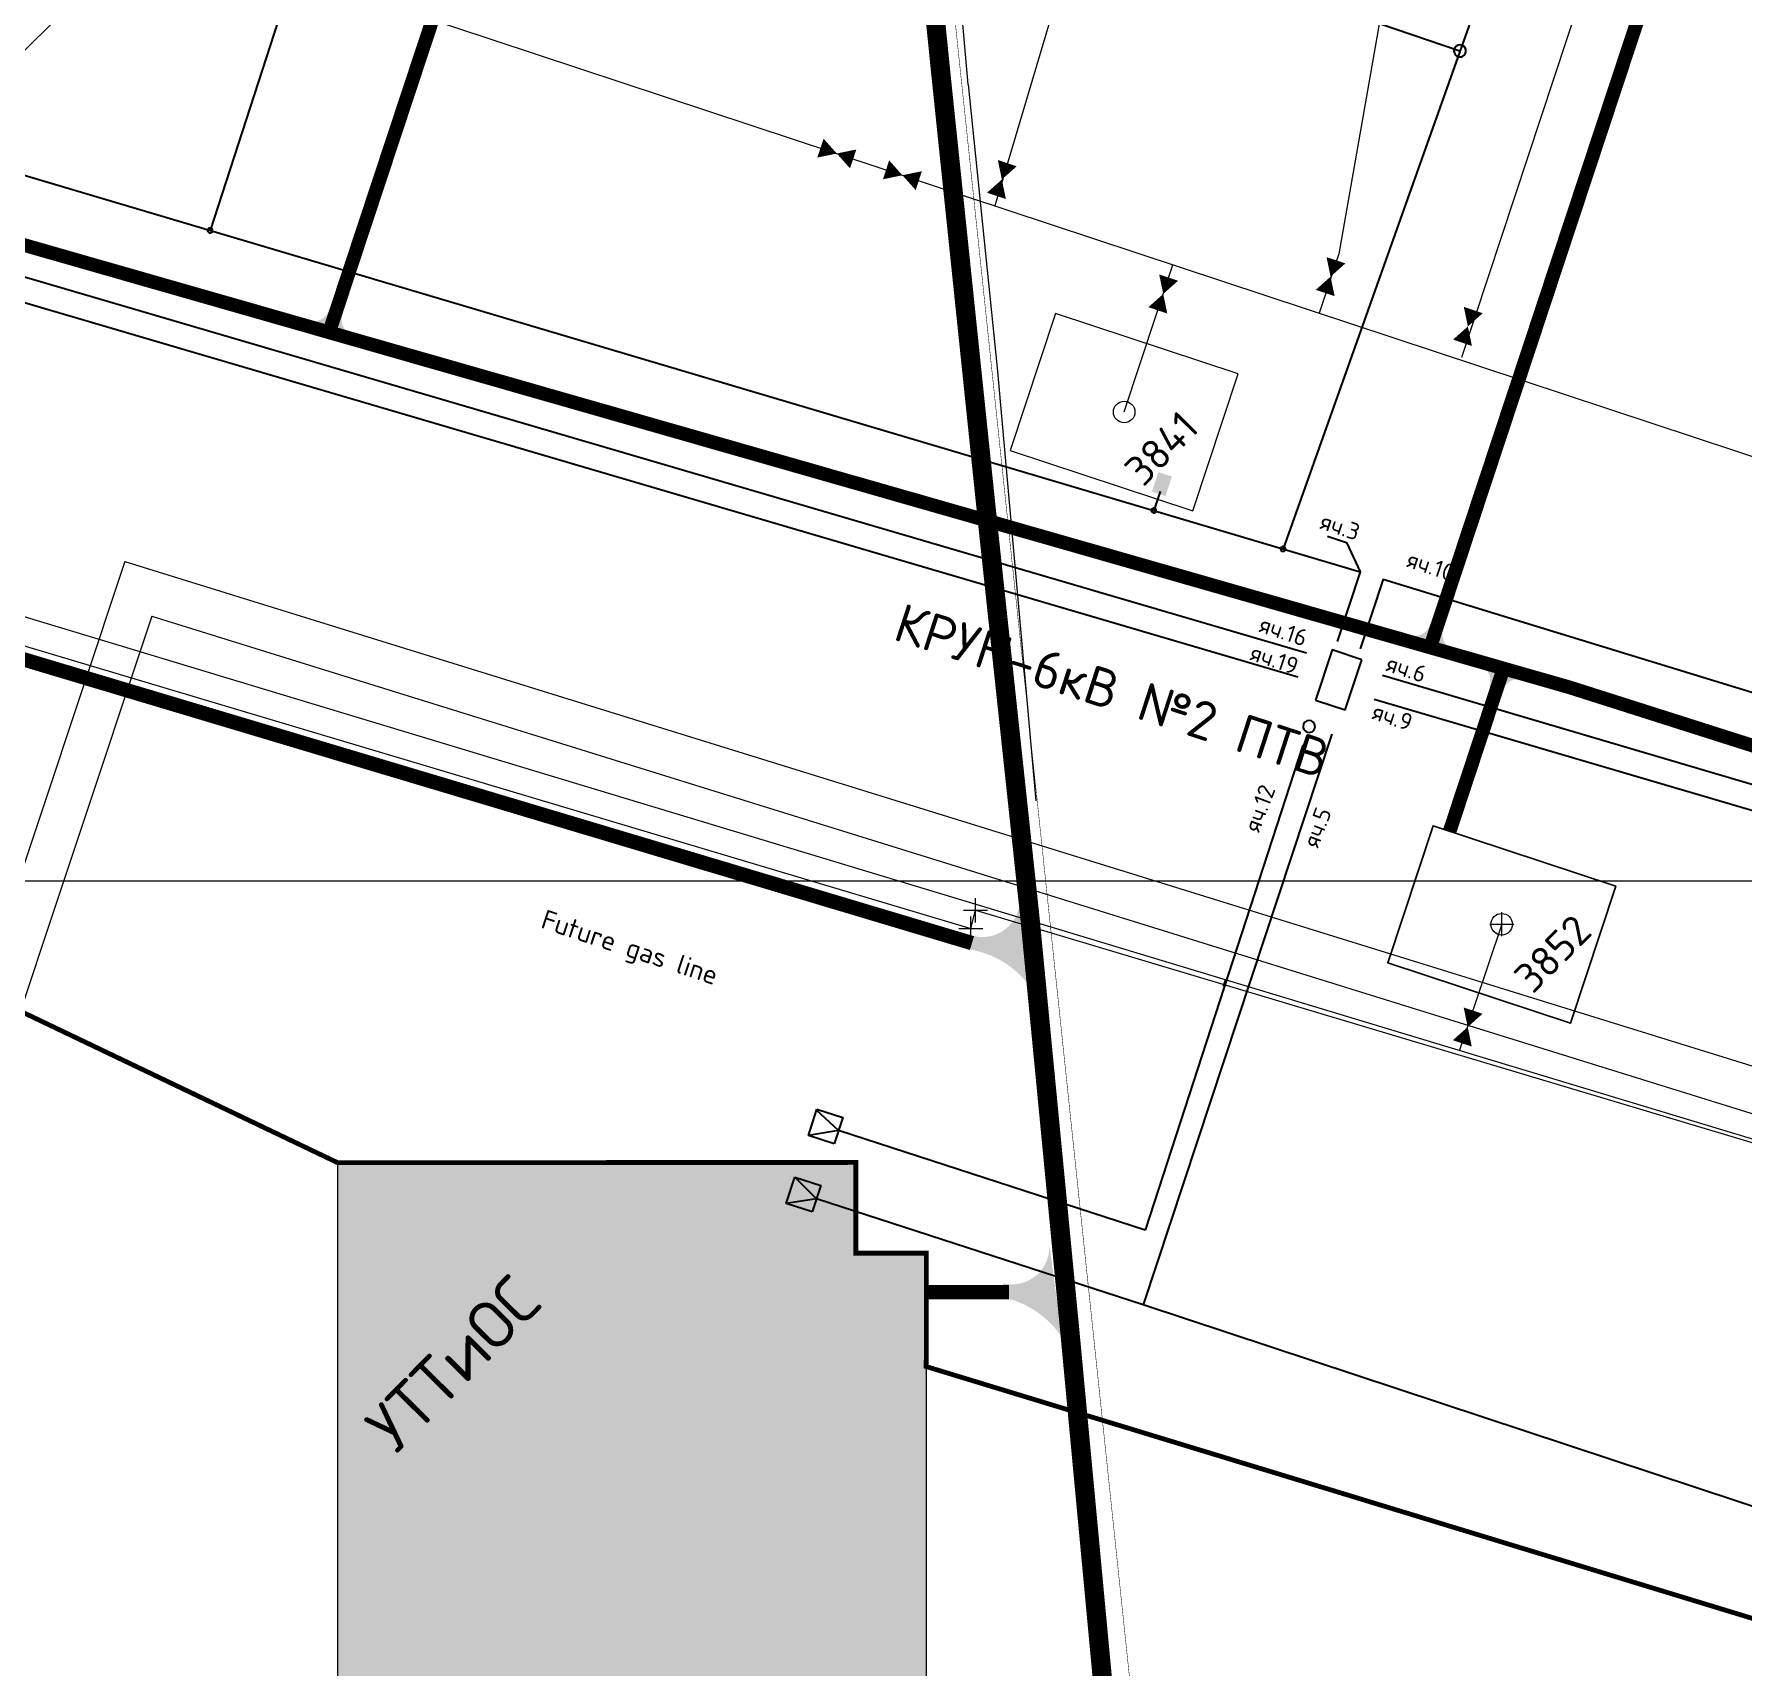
# Model space of a CAD drawing. Header units: millimetres. Extents: x 519 to 9564855, y -810 to 5021775.
# Drawn here: x 9529184 to 9529894, y 4998673 to 4999352 of the extents above; entities that cross this region are included whole.
import ezdxf

# ---------------------------------------------------------------- set-up
doc = ezdxf.new("R2010")
doc.units = ezdxf.units.MM
doc.header["$LTSCALE"] = 2
doc.header["$MEASUREMENT"] = 0
doc.header["$PDMODE"] = 2
doc.header["$PDSIZE"] = 5
for name, pattern in [('92051501$0$GROUND1', [60, 50, -10]), ('92051501$0$GROUND2', [35, 25, -10]), ('DASHED2', [9.525, 6.35, -3.175])]:
    doc.linetypes.add(name, pattern=pattern)
doc.layers.add('13A этап', color=7, linetype='Continuous', true_color=0xaafdfa)
for name, color, linetype in [('Existing roads', 41, 'Continuous'), ('Future Roads', 44, 'Continuous'), ('GRID_PULKOVO', 7, 'Continuous'), ('HEIGHT', 7, 'Continuous'), ('OilColl&Flowlines', 3, 'Continuous'), ('ROAD_ASF', 9, 'Continuous'), ('ROAD_FIELD', 255, '92051501$0$GROUND2'), ('stage 7.frame', 7, 'Continuous'), ('Stage 9.Frame&Text', 7, 'Continuous'), ('МГ-земельный участок', 7, 'Continuous'), ('Скважины на 2015 год', 7, 'Continuous')]:
    doc.layers.add(name, color=color, linetype=linetype)
for name, color, linetype, lineweight in [('PPLINE_GAS', 4, 'GAS_LINE', 30), ('Оптиковолоконный кабель', 220, 'CAB6', 20), ('СНГ_трубопроводы', 244, 'Continuous', 50), ('Электро', 1, 'Continuous', 30), ('Электроснаб', 1, 'Continuous', 18), ('Электроснабжене', 1, 'Continuous', 18)]:
    doc.layers.add(name, color=color, linetype=linetype, lineweight=lineweight)
doc.styles.add('92051501$0$STANDARD', font='simplex.shx')
doc.styles.add('Elect', font='isocpeur.ttf')
doc.styles.get("Standard").update_dxf_attribs({"font": 'isocpeur.ttf', "width": 0.5})
doc.linetypes.add('CAB', pattern='A,0.7,-0.43403,["K",Standard,S=0.9,R=0,X=-0.4,Y=-0.3],-0.8', length=1.93403)
doc.linetypes.add('CAB6', pattern='A,0.9,-0.9,["6",Standard,S=0.9,R=0,X=-0.8,Y=-0.4],11', length=12.8)
doc.linetypes.add('GAS_LINE', pattern='A,0.5,-0.2,["G",92051501$0$STANDARD,S=0.1,R=0,X=-0.1,Y=-0.05],-0.05', length=0.75)

# ---------------------------------------------------------------- blocks, each defined once
blk = doc.blocks.new('92051501$0$WELLPAD')
at = {"flags": 128}
blk.add_lwpolyline([(40, -30), (-40, -30), (-40, 30), (40, 30)], close=True, dxfattribs=at)

msp = doc.modelspace()

# ---------------------------------------------------------------- hatches: boundary and pattern name
at = {"layer": 'Existing roads', "lineweight": 0}
h = msp.add_hatch(color=256, dxfattribs=at)
edge = h.paths.add_edge_path()
edge.add_line((9529309.287, 4999236.99318), (9529306.43886, 4999237.93558))
edge.add_arc((9529300.07272, 4999239.30856), 6.51252, 270.73939806, 347.82943688, ccw=False)
edge.add_line((9529300.15676, 4999232.79659), (9529307.13448, 4999230.48779))
edge.add_line((9529307.13448, 4999230.48779), (9529314.1122, 4999228.17898))
edge.add_arc((9529318.0638, 4999233.35564), 6.51252, 155.55367521, 232.64371401, ccw=False)
edge.add_line((9529312.13514, 4999236.05078), (9529309.287, 4999236.99318))
h = msp.add_hatch(color=256, dxfattribs=at)
edge = h.paths.add_edge_path()
edge.add_line((9529767.08305, 4999106.12183), (9529764.23491, 4999107.06423))
edge.add_arc((9529757.86876, 4999108.43721), 6.51252, 270.73939806, 347.82943688, ccw=False)
edge.add_line((9529757.95281, 4999101.92524), (9529764.93053, 4999099.61644))
edge.add_line((9529764.93053, 4999099.61644), (9529771.90825, 4999097.30763))
edge.add_arc((9529775.85985, 4999102.48429), 6.51252, 155.55367521, 232.64371401, ccw=False)
edge.add_line((9529769.93118, 4999105.17943), (9529767.08305, 4999106.12183))
at = {"layer": 'Future Roads', "linetype": 'ByBlock', "lineweight": 0, "ltscale": 25}
h = msp.add_hatch(color=256, dxfattribs=at)
edge = h.paths.add_edge_path()
edge.add_line((9529791.5682, 4999079.71721), (9529794.41634, 4999078.77481))
edge.add_arc((9529800.78248, 4999077.40182), 6.51252, 450.73939806, 527.82943688, ccw=False)
edge.add_line((9529800.69844, 4999083.9138), (9529793.72072, 4999086.2226))
edge.add_line((9529793.72072, 4999086.2226), (9529786.743, 4999088.5314))
edge.add_arc((9529782.7914, 4999083.35475), 6.51252, 335.55367521, 412.64371401, ccw=False)
edge.add_line((9529788.72006, 4999080.6596), (9529791.5682, 4999079.71721))
at = {"layer": 'Future Roads', "lineweight": 0, "ltscale": 80}
h = msp.add_hatch(color=256, dxfattribs=at)
edge = h.paths.add_edge_path()
edge.add_arc((9529566.4566, 4998933.14758), 38.87536, 33.57735006, 80.45725615)
edge.add_line((9529572.90149, 4998971.48499), (9529574.52, 4998977.09))
edge.add_arc((9529578.05189, 4998992.22342), 15.54009, 256.86325098, 365.1190957)
edge.add_line((9529593.53, 4998993.61), (9529598.84522, 4998954.64807))
h = msp.add_hatch(color=256, dxfattribs=at)
edge = h.paths.add_edge_path()
edge.add_arc((9529578.72792, 4998788.73411), 38.87536, 33.57735006, 80.45725615)
edge.add_line((9529585.1728, 4998827.07153), (9529586.79132, 4998832.67653))
edge.add_arc((9529590.32321, 4998847.80995), 15.54009, 256.86325098, 365.1190957)
edge.add_line((9529605.80132, 4998849.19653), (9529611.11653, 4998810.23461))
at = {"layer": 'Скважины на 2015 год', "linetype": 'ByBlock', "lineweight": 0, "ltscale": 5}
h = msp.add_hatch(color=5, dxfattribs=at)
h.paths.add_polyline_path([(9529309.92, 4998882.79), (9529310.115, 4998553.691), (9529554.699, 4998553.874), (9529554.665, 4998845.24), (9529525.402, 4998845.269), (9529525.156, 4998882.973)])
h.paths.add_polyline_path([(9529334.33, 4998754.32308), (9529406.05229, 4998826.84834), (9529384.72133, 4998847.94313), (9529312.99904, 4998775.41787)], flags=24)
at = {"layer": 'Электро'}
msp.add_hatch(color=256, dxfattribs=at).paths.add_polyline_path([(9529648.54064, 4999161.84027), (9529654.15287, 4999159.98328), (9529656.8601, 4999168.16514), (9529651.24786, 4999170.02213)])
at = {"layer": 'Электроснаб', "linetype": 'ByBlock', "lineweight": 0}
msp.add_hatch(color=1, dxfattribs=at).paths.add_polyline_path([(9529648.54064, 4999161.84027), (9529654.15287, 4999159.98328), (9529656.8601, 4999168.16514), (9529651.24786, 4999170.02213)])
at = {"layer": 'Электроснабжене', "linetype": 'ByBlock', "lineweight": 0}
msp.add_hatch(color=1, dxfattribs=at).paths.add_polyline_path([(9529648.54064, 4999161.84027), (9529654.15287, 4999159.98328), (9529656.8601, 4999168.16514), (9529651.24786, 4999170.02213)])

# ---------------------------------------------------------------- linework, layer by layer
at = {"color": 6, "linetype": 'Continuous', "lineweight": 0}
msp.add_line((9529572.0486, 4999331.1627, -25.5794), (9529584.1346, 4999213.4129, -25.0907), dxfattribs=at)
at = {"color": 3, "linetype": 'ByBlock', "lineweight": 0}
for p, q in [((9529309.92, 4998882.79), (9529525.156, 4998882.973, -0.054)), ((9529309.984, 4998653.643, -0.01), (9529309.92, 4998882.79)), ((9529525.156, 4998882.973, -0.054), (9529525.402, 4998845.269, -0.029)), ((9529525.402, 4998845.269, -0.029), (9529554.665, 4998845.24, -0.507)), ((9529554.665, 4998845.24, -0.507), (9529554.699, 4998553.874, -1.048))]:
    msp.add_line(p, q, dxfattribs=at)
at = {"layer": '13A этап', "linetype": 'ByBlock', "lineweight": 0, "ltscale": 80}
msp.add_line((9529573.22, 4998980.2), (9529575.2, 4998987.8), dxfattribs=at)
at = {"layer": '13A этап', "color": 4, "linetype": 'ByBlock', "lineweight": 0, "ltscale": 80}
for p in [(9529575.2, 4998987.8), (9529573.22, 4998980.2)]:
    msp.add_point(p, dxfattribs=at)
at = {"layer": 'Existing roads', "lineweight": 0, "const_width": 5.7, "flags": 128}
for points in [[(9529352.70024, 4999368.25909), (9529306.334, 4999228.12979)], [(9529851.22062, 4999360.02074), (9529764.22621, 4999097.10394)]]:
    msp.add_lwpolyline(points, dxfattribs=at)
msp.add_lwpolyline([(9528759.34942, 4998990.63947), (9528869.74502, 4999299.84584), (9528879.79845, 4999330.22957, -0.402301707), (9528904.2882, 4999343.17519), (9529822.22452, 4999080.50772), (9529968.84441, 4999033.85959), (9530095.52172, 4998996.26986), (9530247.6434, 4998951.50905), (9530528.30128, 4998870.75569)], format="xyb", dxfattribs=at)
at = {"layer": 'Future Roads', "lineweight": 0, "ltscale": 80}
msp.add_line((9529678.1446, 4998956.23835), (9529679.087, 4998959.08649), dxfattribs=at)
at = {"layer": 'Future Roads', "linetype": 'ByBlock', "lineweight": 0, "ltscale": 25, "const_width": 6, "elevation": 0.00005}
for points in [[(9529085.66938, 4999120.14263), (9529573.69273, 4998974.16947)], [(9529554.5944, 4998828.98407), (9529589.12394, 4998829.00392)]]:
    msp.add_lwpolyline(points, dxfattribs=at)
at = {"layer": 'Future Roads', "lineweight": 0, "const_width": 5.7, "elevation": 0.00005}
msp.add_lwpolyline([(9529772.35888, 4999020.68448), (9529794.75425, 4999088.36834)], dxfattribs=at)
at = {"layer": 'GRID_PULKOVO', "lineweight": 0}
msp.add_line((9519000, 4999000), (9533000, 4999000), dxfattribs=at)
at = {"layer": 'HEIGHT', "color": 6, "linetype": 'Continuous', "lineweight": 0}
for p, q in [((9529572.0486, 4999331.1627, -25.5794), (9529550.333, 4999581.62209)), ((9529584.1346, 4999213.4129, -25.0907), (9529600.18567, 4999033.30319))]:
    msp.add_line(p, q, dxfattribs=at)
at = {"layer": 'OilColl&Flowlines', "color": 3, "linetype": 'ByBlock', "lineweight": 0, "ltscale": 25}
for p, q in [((9529790.56897, 4999627.10811, -25.2319), (9529726.23473, 4999260.77342, -25.2319)), ((9529637, 4999195), (9529657.25621, 4999256.21886)), ((9529726.23473, 4999260.77342, -25.2319), (9529718.08013, 4999236.12839, -25.2319)), ((9528709.42084, 4999251.9185), (9530026.39746, 4998854.07403)), ((9529794, 4998982), (9529776.42482, 4998929.65552))]:
    msp.add_line(p, q, dxfattribs=at)
at = {"layer": 'OilColl&Flowlines', "linetype": 'ByBlock', "lineweight": 0, "ltscale": 25}
for p, q in [((9528878.06753, 4999514.03827), (9530630.33138, 4998934.24594)), ((9529836.8, 4999397.6), (9529777.27513, 4999217.70237)), ((9529615.78715, 4999390.12795, -25.4176), (9529583.24326, 4999280.70841))]:
    msp.add_line(p, q, dxfattribs=at)
for points in [[(9529509.37008, 4999300.79304), (9529511.96985, 4999308.65015), (9529517.47442, 4999302.47013)], [(9529522.97898, 4999296.2901), (9529517.47442, 4999302.47013), (9529525.57876, 4999304.14721)], [(9529536.66473, 4999291.76174), (9529539.2645, 4999299.61884), (9529544.76907, 4999293.43882)], [(9529550.27364, 4999287.2588), (9529544.76907, 4999293.43882), (9529552.87341, 4999295.1159)], [(9529778.25696, 4999238.68254), (9529786.11406, 4999236.08277), (9529779.93404, 4999230.5782)], [(9529773.75402, 4999225.07363), (9529779.93404, 4999230.5782), (9529781.61112, 4999222.47386)]]:
    msp.add_solid(points, dxfattribs=at)
at = {"layer": 'OilColl&Flowlines', "lineweight": 0}
for points in [[(9529584.44139, 4999299.7666, -25.4176), (9529592.2985, 4999297.16682, -25.4176), (9529586.11848, 4999291.66226, -25.4176)], [(9529579.93845, 4999286.15769, -25.4176), (9529586.11848, 4999291.66226, -25.4176), (9529587.79556, 4999283.55792, -25.4176)]]:
    msp.add_solid(points, dxfattribs=at)
at = {"layer": 'OilColl&Flowlines', "color": 3, "lineweight": 0}
for points in [[(9529721.15299, 4999259.38395, -25.2319), (9529729.01009, 4999256.78418, -25.2319), (9529722.83007, 4999251.27961, -25.2319)], [(9529651.56109, 4999252.17979), (9529659.4182, 4999249.58002), (9529653.23818, 4999244.07545)], [(9529716.65005, 4999245.77504, -25.2319), (9529722.83007, 4999251.27961, -25.2319), (9529724.50715, 4999243.17527, -25.2319)], [(9529647.05815, 4999238.57088), (9529653.23818, 4999244.07545), (9529654.91526, 4999235.97111)], [(9529778.1896, 4998947.39025), (9529786.0467, 4998944.79048), (9529779.86668, 4998939.28591)], [(9529773.68666, 4998933.78135), (9529779.86668, 4998939.28591), (9529781.54376, 4998931.18157)]]:
    msp.add_solid(points, dxfattribs=at)
at = {"layer": 'PPLINE_GAS', "lineweight": 0, "ltscale": 80}
for p, q in [((9529086.5, 4999125.47), (9529573.22, 4998980.2)), ((9529575.2, 4998987.8), (9530038.84, 4998849.05))]:
    msp.add_line(p, q, dxfattribs=at)
at = {"layer": 'ROAD_ASF', "color": 252, "linetype": 'ByBlock', "lineweight": 0, "ltscale": 25, "const_width": 8}
msp.add_lwpolyline([(9529517.37133, 4999719.39752), (9529529.63234, 4999639.45574), (9529544.03234, 4999501.25574), (9529560.83234, 4999334.85574), (9529580.23234, 4999148.65574), (9529597.73234, 4998985.35574), (9529614.33234, 4998813.35574), (9529631.03234, 4998635.15574), (9529655.63234, 4998426.75574), (9529698.73234, 4998242.15574), (9529821.67234, 4997744.65574), (9529833.2368, 4997700.60064), (9529871.23234, 4997555.85574), (9529966.83234, 4997229.15574), (9530036.93234, 4997091.75574), (9530110.83234, 4996939.15574)], dxfattribs=at)
at = {"layer": 'ROAD_FIELD', "linetype": '92051501$0$GROUND1', "lineweight": 0}
msp.add_lwpolyline([(9529585.07021, 4999739.68707), (9529094.92907, 4999263.14809), (9528683.32141, 4998861.5256), (9528930.86741, 4998380.17308), (9529141.037, 4998211.955), (9529426.18971, 4997928.22589), (9529598.45821, 4997718.90947)], dxfattribs=at)
at = {"layer": 'stage 7.frame', "color": 0, "linetype": 'ByBlock', "lineweight": 0, "ltscale": 80}
msp.add_point((9529794, 4998982), dxfattribs=at)
at = {"layer": 'Stage 9.Frame&Text', "color": 7, "lineweight": 0, "elevation": 0.00005}
for points in [[(9529589.59218, 4999178.98591), (9529665.5727, 4999153.84533), (9529684.42814, 4999210.83072), (9529608.44761, 4999235.9713)], [(9529746.59218, 4998965.98591), (9529822.5727, 4998940.84533), (9529841.42814, 4998997.83072), (9529765.44761, 4999022.9713)]]:
    msp.add_lwpolyline(points, close=True, dxfattribs=at)
at = {"layer": 'Stage 9.Frame&Text', "color": 7, "linetype": 'ByBlock', "lineweight": 0}
for centre in [(9529637, 4999195), (9529794, 4998982)]:
    msp.add_circle(centre, 4.48341, dxfattribs=at)
at = {"layer": 'МГ-земельный участок', "color": 0, "linetype": 'DASHED2', "lineweight": 25, "ltscale": 5, "const_width": 2}
msp.add_lwpolyline([(9522167.80801, 4999999.48247), (9521654, 5002362), (9522840, 5002532), (9525642, 5002155), (9528521, 5002235), (9531281, 5003464), (9533105, 5001043), (9546614, 4998215), (9544978, 4995525), (9543652, 4996420), (9539605, 4995735), (9529554.6705, 4998798.09585), (9529554.71722, 4998845.23995), (9529525.402, 4998845.269), (9529525.36994, 4998882.97318), (9529309.91997, 4998882.84552), (9526935, 5000017), (9526935, 4999132), (9522906, 5001105), (9522683.367, 5000265.06642), (9522496, 5000315)], close=True, dxfattribs=at)
at = {"layer": 'Оптиковолоконный кабель', "linetype": 'CAB', "lineweight": 20, "ltscale": 0.5, "const_width": 0.2}
msp.add_lwpolyline([(9530138.71522, 4996908.40112), (9529977.05627, 4997230.84606), (9529866.47506, 4997622.20431), (9529729.29183, 4998159.15482), (9529664.95599, 4998424.37676), (9529536.03736, 4999648.58329), (9529522.35859, 4999733.17706), (9529522.35859, 4999733.17706)], dxfattribs=at)
at = {"layer": 'Скважины на 2015 год', "color": 5, "linetype": 'ByBlock', "lineweight": 0, "ltscale": 5, "const_width": 0.2}
msp.add_lwpolyline([(9529309.92, 4998882.79), (9529310.115, 4998553.691), (9529554.699, 4998553.874), (9529554.665, 4998845.24), (9529525.402, 4998845.269), (9529525.156, 4998882.973), (9529309.92, 4998882.79)], dxfattribs=at)
at = {"layer": 'СНГ_трубопроводы', "lineweight": 0, "ltscale": 2}
for p, q in [((9529221.40964, 4999132.90184), (9529116.62052, 4998818.29711)), ((9529221.40964, 4999132.90184), (9530076.19973, 4998867.85051)), ((9529232.5719, 4999110.08534), (9529132.32428, 4998809.1154)), ((9529232.5719, 4999110.08534), (9530070.9381, 4998849.51027))]:
    msp.add_line(p, q, dxfattribs=at)
at = {"layer": 'Электро'}
for p, q in [((9529626.23041, 4999396.80558, 0), (9529776.62014, 4999345.13854)), ((9529791.27258, 4999386.24409), (9529703.06696, 4999138.08611)), ((9528851.66755, 4999347.46171, 0), (9529712.77426, 4999094.80785, 0)), ((9528838.02779, 4999340.91665, 0), (9529709.2369, 4999084.85704, 0)), ((9529000.4582, 4999346.55033, 0), (9529735.16371, 4999128.563)), ((9529735.16371, 4999128.563), (9529725.58267, 4999099.60693)), ((9529744.65748, 4999125.43169), (9529735.07645, 4999096.47563)), ((9529744.65748, 4999125.43169), (9530356.82312, 4998938.09675)), ((9529744.44434, 4999085.51098, 0), (9530307.64624, 4998919.30414, 0)), ((9529740.91567, 4999075.55625, 0), (9530295.25031, 4998912.63014, 0))]:
    msp.add_line(p, q, dxfattribs=at)
at = {"layer": 'Электро', "ltscale": 0.0025}
for p, q in [((9529296.45281, 4999392.39569, 0), (9529256.81687, 4999270.48864, 0)), ((9529723.37503, 4999061.10124), (9529644.84194, 4998823.75644)), ((9529711.29441, 4999056.45068), (9529645.75454, 4998854.7397)), ((9529645.75454, 4998854.7397), (9529518.20291, 4998896.18374)), ((9529644.84182, 4998823.75609), (9529509.00989, 4998867.89055)), ((9530717.093, 4998468.94118), (9529644.84194, 4998823.75644))]:
    msp.add_line(p, q, dxfattribs=at)
at = {"layer": 'Электро', "ltscale": 0.5}
for p, q in [((9529651.98021, 4999161.99505), (9529649.29106, 4999154.04144, 0)), ((9529723.48881, 4999096.09581, 0.00002), (9529716.5779, 4999075.20947, 0.00002)), ((9529735.83074, 4999092.01209, 0.00002), (9529723.48881, 4999096.09581, 0.00002)), ((9529728.91983, 4999071.12575, 0.00002), (9529735.83074, 4999092.01209, 0.00002)), ((9529716.5779, 4999075.20947, 0.00002), (9529728.91983, 4999071.12575, 0.00002))]:
    msp.add_line(p, q, dxfattribs=at)
at = {"layer": 'Электро', "ltscale": 10}
for p, q in [((9529721.56367, 4999143.4147, -0.00001), (9529729.4905, 4999140.79186, -0.00001)), ((9529721.56368, 4999143.40468, -0.00001), (9529729.49051, 4999140.78184, -0.00001)), ((9529729.4905, 4999140.79186, -0.00001), (9529735.16369, 4999128.57302)), ((9529729.49051, 4999140.78184, -0.00001), (9529735.16371, 4999128.563))]:
    msp.add_line(p, q, dxfattribs=at)
at = {"layer": 'Электро', "ltscale": 80}
for p, q in [((9529505.64541, 4998894.20989), (9529509.20387, 4998905.16173)), ((9529518.20291, 4998896.18374), (9529509.05339, 4998904.6986)), ((9529509.20387, 4998905.16173), (9529519.98214, 4998901.65966)), ((9529519.98214, 4998901.65966), (9529516.42367, 4998890.70782)), ((9529518.20291, 4998896.18374), (9529505.64541, 4998894.20989)), ((9529516.42367, 4998890.70782), (9529505.64541, 4998894.20989)), ((9529496.45239, 4998865.9167), (9529500.01086, 4998876.86855)), ((9529509.00989, 4998867.89055), (9529500.01086, 4998876.86855)), ((9529500.01086, 4998876.86855), (9529510.78913, 4998873.36648)), ((9529510.78913, 4998873.36648), (9529507.23066, 4998862.41463)), ((9529509.00989, 4998867.89055), (9529496.45239, 4998865.9167)), ((9529507.23066, 4998862.41463), (9529496.45239, 4998865.9167))]:
    msp.add_line(p, q, dxfattribs=at)
at = {"layer": 'Электро'}
for centre, start, end in [((9529776.62012, 4999345.14855), 359.63928647, 179.63928647), ((9529776.62014, 4999345.13854), 359.63928636, 179.63928642), ((9529776.62012, 4999345.14855), 179.63928647, 359.63928647), ((9529776.62014, 4999345.13854), 179.63928642, 359.63928636), ((9529713.88122, 4999064.25258), 179.63928642, 359.63928647), ((9529713.88122, 4999064.25258), 359.63928647, 179.63928642)]:
    msp.add_arc(centre, 2.5, start, end, dxfattribs=at)
at = {"layer": 'Электро', "ltscale": 0.5}
for centre, start, end in [((9529256.81687, 4999270.48864, 0), 162, 341.99999995), ((9529256.81687, 4999270.48864, 0), 341.99999995, 162), ((9529649.29106, 4999154.04144, 0), 342.00000005, 162.00000005), ((9529649.29106, 4999154.04144, 0), 162.00000005, 342.00000005), ((9529703.06696, 4999138.08611), 162.00000005, 342.00000005), ((9529703.06696, 4999138.08611), 342.00000005, 162.00000005)]:
    msp.add_arc(centre, 1, start, end, dxfattribs=at)
at = {"layer": 'Электроснаб', "color": 1, "linetype": 'ByBlock', "lineweight": 0}
for p, q in [((9529626.23041, 4999396.80558, 0), (9529776.62014, 4999345.13854)), ((9529791.27258, 4999386.24409), (9529703.06696, 4999138.08611)), ((9529000.4582, 4999346.55033, 0), (9529735.16371, 4999128.563)), ((9529735.16371, 4999128.563), (9529725.58267, 4999099.60693)), ((9529744.65748, 4999125.43169), (9529735.07645, 4999096.47563)), ((9529744.65748, 4999125.43169), (9530356.82312, 4998938.09675)), ((9529744.44434, 4999085.51098, 0), (9530307.64624, 4998919.30414, 0)), ((9529740.91567, 4999075.55625, 0), (9530295.25031, 4998912.63014, 0))]:
    msp.add_line(p, q, dxfattribs=at)
at = {"layer": 'Электроснаб', "color": 1, "linetype": 'ByBlock', "lineweight": 0, "ltscale": 0.0025}
for p, q in [((9529296.45281, 4999392.39569, 0), (9529256.81687, 4999270.48864, 0)), ((9529723.37503, 4999061.10124), (9529644.84194, 4998823.75644)), ((9529711.29441, 4999056.45068), (9529645.75454, 4998854.7397)), ((9529645.75454, 4998854.7397), (9529518.20291, 4998896.18374)), ((9529644.84182, 4998823.75609), (9529509.00989, 4998867.89055)), ((9530717.093, 4998468.94118), (9529644.84194, 4998823.75644))]:
    msp.add_line(p, q, dxfattribs=at)
at = {"layer": 'Электроснаб', "color": 1, "lineweight": 0}
for p, q in [((9528851.66755, 4999347.46171, 0), (9529712.77426, 4999094.80785, 0)), ((9528838.02779, 4999340.91665, 0), (9529709.2369, 4999084.85704, 0))]:
    msp.add_line(p, q, dxfattribs=at)
at = {"layer": 'Электроснаб', "color": 1, "linetype": 'ByBlock', "lineweight": 0, "ltscale": 0.5}
for p, q in [((9529651.98021, 4999161.99505), (9529649.29106, 4999154.04144, 0)), ((9529723.48881, 4999096.09581, 0.00002), (9529716.5779, 4999075.20947, 0.00002)), ((9529735.83074, 4999092.01209, 0.00002), (9529723.48881, 4999096.09581, 0.00002)), ((9529728.91983, 4999071.12575, 0.00002), (9529735.83074, 4999092.01209, 0.00002)), ((9529716.5779, 4999075.20947, 0.00002), (9529728.91983, 4999071.12575, 0.00002))]:
    msp.add_line(p, q, dxfattribs=at)
at = {"layer": 'Электроснаб', "color": 1, "linetype": 'ByBlock', "lineweight": 0, "ltscale": 10}
for p, q in [((9529721.56367, 4999143.4147, -0.00001), (9529729.4905, 4999140.79186, -0.00001)), ((9529721.56368, 4999143.40468, -0.00001), (9529729.49051, 4999140.78184, -0.00001)), ((9529729.4905, 4999140.79186, -0.00001), (9529735.16369, 4999128.57302)), ((9529729.49051, 4999140.78184, -0.00001), (9529735.16371, 4999128.563))]:
    msp.add_line(p, q, dxfattribs=at)
at = {"layer": 'Электроснаб', "color": 1, "linetype": 'ByBlock', "lineweight": 0, "ltscale": 80}
for p, q in [((9529505.64541, 4998894.20989), (9529509.20387, 4998905.16173)), ((9529518.20291, 4998896.18374), (9529509.05339, 4998904.6986)), ((9529509.20387, 4998905.16173), (9529519.98214, 4998901.65966)), ((9529519.98214, 4998901.65966), (9529516.42367, 4998890.70782)), ((9529518.20291, 4998896.18374), (9529505.64541, 4998894.20989)), ((9529516.42367, 4998890.70782), (9529505.64541, 4998894.20989)), ((9529496.45239, 4998865.9167), (9529500.01086, 4998876.86855)), ((9529509.00989, 4998867.89055), (9529500.01086, 4998876.86855)), ((9529500.01086, 4998876.86855), (9529510.78913, 4998873.36648)), ((9529510.78913, 4998873.36648), (9529507.23066, 4998862.41463)), ((9529509.00989, 4998867.89055), (9529496.45239, 4998865.9167)), ((9529507.23066, 4998862.41463), (9529496.45239, 4998865.9167))]:
    msp.add_line(p, q, dxfattribs=at)
at = {"layer": 'Электроснаб', "color": 1, "linetype": 'ByBlock', "lineweight": 0}
for centre, start, end in [((9529776.62012, 4999345.14855), 359.63928647, 179.63928647), ((9529776.62014, 4999345.13854), 359.63928636, 179.63928642), ((9529776.62012, 4999345.14855), 179.63928647, 359.63928647), ((9529776.62014, 4999345.13854), 179.63928642, 359.63928636), ((9529713.88122, 4999064.25258), 179.63928642, 359.63928647), ((9529713.88122, 4999064.25258), 359.63928647, 179.63928642)]:
    msp.add_arc(centre, 2.5, start, end, dxfattribs=at)
at = {"layer": 'Электроснаб', "color": 1, "linetype": 'ByBlock', "lineweight": 0, "ltscale": 0.5}
for centre, start, end in [((9529256.81687, 4999270.48864, 0), 162, 341.99999995), ((9529256.81687, 4999270.48864, 0), 341.99999995, 162), ((9529649.29106, 4999154.04144, 0), 342.00000005, 162.00000005), ((9529649.29106, 4999154.04144, 0), 162.00000005, 342.00000005), ((9529703.06696, 4999138.08611), 162.00000005, 342.00000005), ((9529703.06696, 4999138.08611), 342.00000005, 162.00000005)]:
    msp.add_arc(centre, 1, start, end, dxfattribs=at)
at = {"layer": 'Электроснабжене', "color": 1, "linetype": 'ByBlock', "lineweight": 0}
for p, q in [((9529626.23041, 4999396.80558, 0), (9529776.62014, 4999345.13854)), ((9529791.27258, 4999386.24409), (9529703.06696, 4999138.08611)), ((9529000.4582, 4999346.55033, 0), (9529735.16371, 4999128.563)), ((9529735.16371, 4999128.563), (9529725.58267, 4999099.60693)), ((9529744.65748, 4999125.43169), (9529735.07645, 4999096.47563)), ((9529744.65748, 4999125.43169), (9530356.82312, 4998938.09675)), ((9529744.44434, 4999085.51098, 0), (9530307.64624, 4998919.30414, 0)), ((9529740.91567, 4999075.55625, 0), (9530295.25031, 4998912.63014, 0))]:
    msp.add_line(p, q, dxfattribs=at)
at = {"layer": 'Электроснабжене', "color": 1, "linetype": 'ByBlock', "lineweight": 0, "ltscale": 0.0025}
for p, q in [((9529296.45281, 4999392.39569, 0), (9529256.81687, 4999270.48864, 0)), ((9529723.37503, 4999061.10124), (9529644.84194, 4998823.75644)), ((9529711.29441, 4999056.45068), (9529645.75454, 4998854.7397)), ((9529645.75454, 4998854.7397), (9529518.20291, 4998896.18374)), ((9529644.84182, 4998823.75609), (9529509.00989, 4998867.89055)), ((9530717.093, 4998468.94118), (9529644.84194, 4998823.75644))]:
    msp.add_line(p, q, dxfattribs=at)
at = {"layer": 'Электроснабжене', "color": 1, "lineweight": 0}
for p, q in [((9528851.66755, 4999347.46171, 0), (9529712.77426, 4999094.80785, 0)), ((9528838.02779, 4999340.91665, 0), (9529709.2369, 4999084.85704, 0))]:
    msp.add_line(p, q, dxfattribs=at)
at = {"layer": 'Электроснабжене', "color": 1, "linetype": 'ByBlock', "lineweight": 0, "ltscale": 0.5}
for p, q in [((9529651.98021, 4999161.99505), (9529649.29106, 4999154.04144, 0)), ((9529723.48881, 4999096.09581, 0.00002), (9529716.5779, 4999075.20947, 0.00002)), ((9529735.83074, 4999092.01209, 0.00002), (9529723.48881, 4999096.09581, 0.00002)), ((9529728.91983, 4999071.12575, 0.00002), (9529735.83074, 4999092.01209, 0.00002)), ((9529716.5779, 4999075.20947, 0.00002), (9529728.91983, 4999071.12575, 0.00002))]:
    msp.add_line(p, q, dxfattribs=at)
at = {"layer": 'Электроснабжене', "color": 1, "linetype": 'ByBlock', "lineweight": 0, "ltscale": 10}
for p, q in [((9529721.56367, 4999143.4147, -0.00001), (9529729.4905, 4999140.79186, -0.00001)), ((9529721.56368, 4999143.40468, -0.00001), (9529729.49051, 4999140.78184, -0.00001)), ((9529729.4905, 4999140.79186, -0.00001), (9529735.16369, 4999128.57302)), ((9529729.49051, 4999140.78184, -0.00001), (9529735.16371, 4999128.563))]:
    msp.add_line(p, q, dxfattribs=at)
at = {"layer": 'Электроснабжене', "color": 1, "linetype": 'ByBlock', "lineweight": 0, "ltscale": 80}
for p, q in [((9529505.64541, 4998894.20989), (9529509.20387, 4998905.16173)), ((9529518.20291, 4998896.18374), (9529509.05339, 4998904.6986)), ((9529509.20387, 4998905.16173), (9529519.98214, 4998901.65966)), ((9529519.98214, 4998901.65966), (9529516.42367, 4998890.70782)), ((9529518.20291, 4998896.18374), (9529505.64541, 4998894.20989)), ((9529516.42367, 4998890.70782), (9529505.64541, 4998894.20989)), ((9529496.45239, 4998865.9167), (9529500.01086, 4998876.86855)), ((9529509.00989, 4998867.89055), (9529500.01086, 4998876.86855)), ((9529500.01086, 4998876.86855), (9529510.78913, 4998873.36648)), ((9529510.78913, 4998873.36648), (9529507.23066, 4998862.41463)), ((9529509.00989, 4998867.89055), (9529496.45239, 4998865.9167)), ((9529507.23066, 4998862.41463), (9529496.45239, 4998865.9167))]:
    msp.add_line(p, q, dxfattribs=at)
at = {"layer": 'Электроснабжене', "color": 1, "linetype": 'ByBlock', "lineweight": 0}
for centre, start, end in [((9529776.62012, 4999345.14855), 359.63928647, 179.63928647), ((9529776.62014, 4999345.13854), 359.63928636, 179.63928642), ((9529776.62012, 4999345.14855), 179.63928647, 359.63928647), ((9529776.62014, 4999345.13854), 179.63928642, 359.63928636), ((9529713.88122, 4999064.25258), 179.63928642, 359.63928647), ((9529713.88122, 4999064.25258), 359.63928647, 179.63928642)]:
    msp.add_arc(centre, 2.5, start, end, dxfattribs=at)
at = {"layer": 'Электроснабжене', "color": 1, "linetype": 'ByBlock', "lineweight": 0, "ltscale": 0.5}
for centre, start, end in [((9529256.81687, 4999270.48864, 0), 162, 341.99999995), ((9529256.81687, 4999270.48864, 0), 341.99999995, 162), ((9529649.29106, 4999154.04144, 0), 342.00000005, 162.00000005), ((9529649.29106, 4999154.04144, 0), 162.00000005, 342.00000005), ((9529703.06696, 4999138.08611), 162.00000005, 342.00000005), ((9529703.06696, 4999138.08611), 342.00000005, 162.00000005)]:
    msp.add_arc(centre, 1, start, end, dxfattribs=at)

# ---------------------------------------------------------------- block references
at = {"layer": 'Stage 9.Frame&Text', "color": 7, "lineweight": 0, "xscale": 1.000397499139614, "yscale": 1.000397499139614, "zscale": 1.000397499139614, "rotation": 341.6915560444714}
msp.add_blockref('92051501$0$WELLPAD', (9529794.01016, 4998981.90831, 0.00005), dxfattribs=at)

# ---------------------------------------------------------------- texts
at = {"layer": 'PPLINE_GAS', "color": 0, "linetype": 'ByBlock', "lineweight": 0, "ltscale": 25, "style": 'Elect'}
msp.add_text('Future gas line', height=8, rotation=341.69155603, dxfattribs=at).set_placement((9529393.88751, 4998980.65037))
at = {"layer": 'Stage 9.Frame&Text', "color": 7, "lineweight": 0, "style": 'Elect'}
for s, p in [('3841', (9529645, 4999163.5, 0.00005)), ('3852', (9529807.01016, 4998952.65831, 0.00005))]:
    msp.add_text(s, height=12.501563, rotation=45.31893965, dxfattribs=at).set_placement(p)
at = {"layer": 'Stage 9.Frame&Text', "color": 3, "lineweight": 0, "style": 'Elect'}
msp.add_text('УТТиОС', height=20, rotation=45.31893965, dxfattribs=at).set_placement((9529334.29064, 4998761.39403, 0.00005))
at = {"layer": 'Электро'}
for s, height, rotation, p in [('яч.3', 7, 341.69155606, (9529717.98526, 4999146.57765, -0.00001)), ('яч.3', 7, 341.69155606, (9529717.98528, 4999146.56763, -0.00001)), ('яч.10', 7, 341.69155606, (9529754.05304, 4999130.72839, -0.00001)), ('КРУН-6кВ №2 ПТВ', 16, 342.00000001, (9529540.17852, 4999100.58469, 0)), ('яч.16', 7, 341.69155606, (9529692.66042, 4999103.69352)), ('яч.19', 7, 341.69155606, (9529688.84983, 4999091.96573)), ('яч.6', 7, 341.69155606, (9529745.46005, 4999087.49433, -0.00001)), ('яч.6', 7, 341.69155606, (9529745.46006, 4999087.48431, -0.00001)), ('яч.9', 7, 341.69155606, (9529739.65399, 4999067.48379, -0.00001)), ('яч.12', 7, 69.34365102, (9529693.09098, 4999019.75627, -0.00001)), ('яч.12', 7, 69.34365106, (9529693.091, 4999019.74625, -0.00001)), ('яч.5', 7, 69.34365102, (9529717.58676, 4999013.33547, -0.00001)), ('яч.5', 7, 69.34365106, (9529717.58677, 4999013.32545, -0.00001))]:
    msp.add_text(s, height=height, rotation=rotation, dxfattribs=at).set_placement(p)
at = {"layer": 'Электроснаб', "color": 1, "linetype": 'ByBlock', "lineweight": 0}
for s, height, rotation, p in [('яч.3', 7, 341.69155606, (9529717.98526, 4999146.57765, -0.00001)), ('яч.3', 7, 341.69155606, (9529717.98528, 4999146.56763, -0.00001)), ('яч.10', 7, 341.69155606, (9529754.05304, 4999130.72839, -0.00001)), ('КРУН-6кВ №2 ПТВ', 16, 342.00000001, (9529540.17852, 4999100.58469, 0)), ('яч.16', 7, 341.69155606, (9529692.66042, 4999103.69352)), ('яч.19', 7, 341.69155606, (9529688.84983, 4999091.96573)), ('яч.6', 7, 341.69155606, (9529745.46005, 4999087.49433, -0.00001)), ('яч.6', 7, 341.69155606, (9529745.46006, 4999087.48431, -0.00001)), ('яч.9', 7, 341.69155606, (9529739.65399, 4999067.48379, -0.00001)), ('яч.12', 7, 69.34365102, (9529693.09098, 4999019.75627, -0.00001)), ('яч.12', 7, 69.34365106, (9529693.091, 4999019.74625, -0.00001)), ('яч.5', 7, 69.34365102, (9529717.58676, 4999013.33547, -0.00001)), ('яч.5', 7, 69.34365106, (9529717.58677, 4999013.32545, -0.00001))]:
    msp.add_text(s, height=height, rotation=rotation, dxfattribs=at).set_placement(p)
at = {"layer": 'Электроснабжене', "color": 1, "linetype": 'ByBlock', "lineweight": 0}
for s, height, rotation, p in [('яч.3', 7, 341.69155606, (9529717.98526, 4999146.57765, -0.00001)), ('яч.3', 7, 341.69155606, (9529717.98528, 4999146.56763, -0.00001)), ('яч.10', 7, 341.69155606, (9529754.05304, 4999130.72839, -0.00001)), ('КРУН-6кВ №2 ПТВ', 16, 342.00000001, (9529540.17852, 4999100.58469, 0)), ('яч.16', 7, 341.69155606, (9529692.66042, 4999103.69352)), ('яч.19', 7, 341.69155606, (9529688.84983, 4999091.96573)), ('яч.6', 7, 341.69155606, (9529745.46005, 4999087.49433, -0.00001)), ('яч.6', 7, 341.69155606, (9529745.46006, 4999087.48431, -0.00001)), ('яч.9', 7, 341.69155606, (9529739.65399, 4999067.48379, -0.00001)), ('яч.12', 7, 69.34365102, (9529693.09098, 4999019.75627, -0.00001)), ('яч.12', 7, 69.34365106, (9529693.091, 4999019.74625, -0.00001)), ('яч.5', 7, 69.34365102, (9529717.58676, 4999013.33547, -0.00001)), ('яч.5', 7, 69.34365106, (9529717.58677, 4999013.32545, -0.00001))]:
    msp.add_text(s, height=height, rotation=rotation, dxfattribs=at).set_placement(p)

doc.saveas('drawing.dxf')
